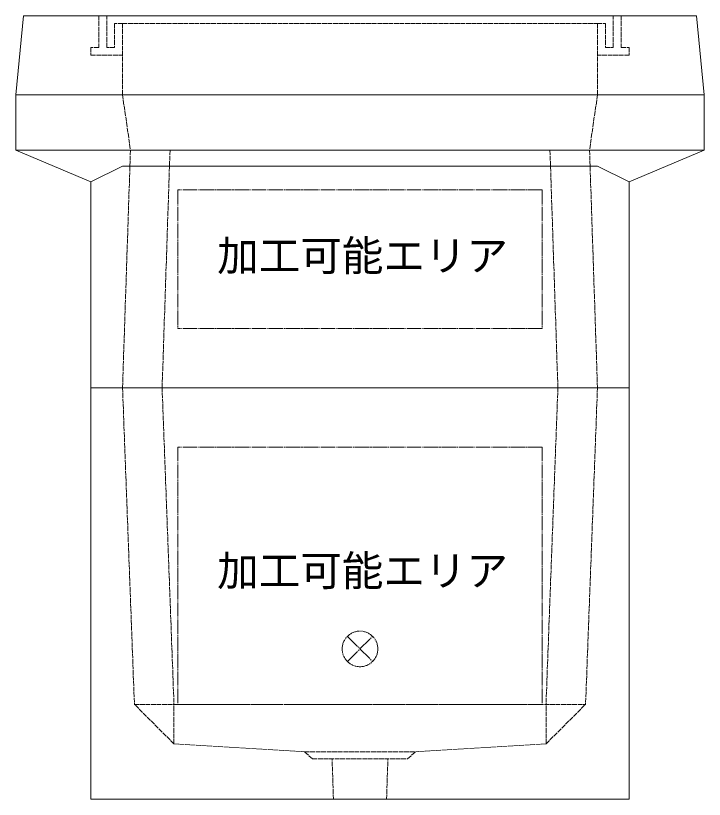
# Model space of a CAD drawing. Units: millimetres, scale not verified. Extents: x -2970 to 2970, y -2100 to 2100.
# Drawn here: x -465 to 405, y -1090 to -100 of the extents above; entities that cross this region are included whole.
import ezdxf
from ezdxf.enums import TextEntityAlignment as Align

# ---------------------------------------------------------------- set-up
doc = ezdxf.new("R2010")
doc.units = ezdxf.units.MM
doc.header["$LTSCALE"] = 10
doc.linetypes.add('LONG_DASHED1', pattern=[7, 6, -1])
doc.linetypes.add('LONG_DOUBLE_CHAIN', pattern=[21.8, 18, -1, 0.6, -0.6, 0.6, -1])
for name, color, linetype, lineweight in [('0-7_D-STR', 7, 'LONG_DASHED1', 9), ('0-9_D-STR-STR4', 134, 'LONG_DASHED1', 9), ('0-A_D-STR-STR5', 1, 'LONG_DOUBLE_CHAIN', 9)]:
    doc.layers.add(name, color=color, linetype=linetype, lineweight=lineweight)
doc.styles.add('ＭＳ ゴシック', font='')
doc.styles.get('ＭＳ ゴシック').set_extended_font_data('MS Gothic')

# ---------------------------------------------------------------- blocks, each defined once
blk = doc.blocks.new('A$C019679C0')
at = {"layer": '0-7_D-STR', "linetype": 'Continuous'}
for p, q in [((-4350, 0), (-4250, 1000)), ((4250, 1000), (-4250, 1000)), ((4350, 0), (4250, 1000)), ((-4350, 0), (4350, 0))]:
    blk.add_line(p, q, dxfattribs=at)
at = {"layer": '0-7_D-STR'}
for p, q in [((-3000, 0), (-3000, 900)), ((3000, 900), (3000, 0))]:
    blk.add_line(p, q, dxfattribs=at)
at = {"layer": '0-9_D-STR-STR4'}
for points in [[(-3300, 1000), (-3300, 600), (-3400, 600), (-3400, 500), (-3000, 500)], [(-3000, 900), (-3100, 900), (-3100, 600), (-3200, 600), (-3200, 1000)], [(3300, 1000), (3300, 600), (3400, 600), (3400, 500), (3000, 500)], [(3100, 900), (3100, 600), (3200, 600), (3200, 1000)], [(-3000, 900), (3000, 900), (3100, 900)]]:
    blk.add_lwpolyline(points, dxfattribs=at)
blk = doc.blocks.new('A$C4F3A2615')
at = {"layer": '0-7_D-STR', "linetype": 'Continuous'}
for p, q in [((-4350, 3700), (4350, 3700)), ((-4350, 3000), (-4350, 3700)), ((4350, 3700), (4350, 3000)), ((-4350, 3000), (4350, 3000)), ((-3400, 2600), (-4350, 3000)), ((3400, 2600), (4350, 3000)), ((-3400, 2600), (-3000, 2800)), ((-3000, 2800), (3000, 2800)), ((3400, 2600), (3000, 2800)), ((-3400, 0), (-3400, 2600)), ((3400, 0), (3400, 2600)), ((-3400, 0), (3400, 0))]:
    blk.add_line(p, q, dxfattribs=at)
at = {"layer": '0-7_D-STR'}
for p, q in [((-3000, 3700), (-2900, 3000)), ((3000, 3700), (2900, 3000)), ((-2900, 3000), (-3000, 0)), ((-2400, 3000), (-2500, 0)), ((2400, 3000), (2500, 0)), ((2900, 3000), (3000, 0))]:
    blk.add_line(p, q, dxfattribs=at)
at = {"layer": '0-A_D-STR-STR5'}
for p, q in [((2300, 2500), (2300, 750)), ((2300, 750), (-2300, 750))]:
    blk.add_line(p, q, dxfattribs=at)
blk.add_lwpolyline([(2300, 2500), (-2300, 2500), (-2300, 750)], dxfattribs=at)
blk = doc.blocks.new('A$C2C09266F')
at = {"layer": '0-7_D-STR', "linetype": 'Continuous'}
for p in [(-3400, 0), (3400, -5200)]:
    blk.add_line(p, (3400, 0), dxfattribs=at)
at = {"layer": '0-7_D-STR'}
for p, q in [((-3000, 0), (-2850, -4000)), ((-2500, 0), (-2350, -4000)), ((2500, 0), (2350, -4000)), ((3000, 0), (2850, -4000)), ((-2350, -4500), (-2850, -4000)), ((-2850, -4000), (2850, -4000)), ((-2350, -4500), (-2350, -4000)), ((2350, -4500), (2850, -4000)), ((2350, -4500), (2350, -4000)), ((-2350, -4500), (-700, -4600)), ((2350, -4500), (700, -4600)), ((-600, -4690), (-700, -4600)), ((-700, -4600), (700, -4600)), ((600, -4690), (700, -4600)), ((-600, -4690), (600, -4690)), ((-336.2, -5200), (-352.5, -4690)), ((336.2, -5200), (352.5, -4690))]:
    blk.add_line(p, q, dxfattribs=at)
at = {"layer": '0-7_D-STR', "linetype": 'Continuous'}
blk.add_lwpolyline([(3400, -5200), (-3400, -5200), (-3400, 0)], dxfattribs=at)
at = {"layer": '0-A_D-STR-STR5'}
for p, q in [((2300, -750), (2300, -4000)), ((2300, -4000), (-2300, -4000))]:
    blk.add_line(p, q, dxfattribs=at)
blk.add_lwpolyline([(2300, -750), (-2300, -750), (-2300, -4000)], dxfattribs=at)
blk = doc.blocks.new('A$C1C640AAB')
at = {"layer": '0-A_D-STR-STR5'}
for p, q in [((-159.1, -159.1), (159.1, 159.1)), ((-159.1, 159.1), (159.1, -159.1))]:
    blk.add_line(p, q, dxfattribs=at)
blk.add_circle((0, 0), 225, dxfattribs=at)
blk = doc.blocks.new('A$Ca57e5b90')
at = {"layer": '0-7_D-STR'}
blk.add_blockref('A$C2C09266F', (0, 0), dxfattribs=at)
at = {"layer": '0-A_D-STR-STR5'}
blk.add_blockref('A$C1C640AAB', (0, -3300), dxfattribs=at)

msp = doc.modelspace()

# ---------------------------------------------------------------- block references
at = {"layer": '0-7_D-STR', "xscale": 0.1, "yscale": 0.1}
for name, p in [('A$C019679C0', (-30, -200)), ('A$C4F3A2615', (-30, -570)), ('A$Ca57e5b90', (-30, -570))]:
    msp.add_blockref(name, p, dxfattribs=at)

# ---------------------------------------------------------------- texts
at = {"layer": '0-A_D-STR-STR5', "style": 'ＭＳ ゴシック'}
for p in [(-210.48, -434), (-210.48, -831.99)]:
    msp.add_text('加工可能エリア', height=38.49, dxfattribs=at).set_placement(p, align=Align.BOTTOM_LEFT)

doc.saveas('drawing.dxf')
